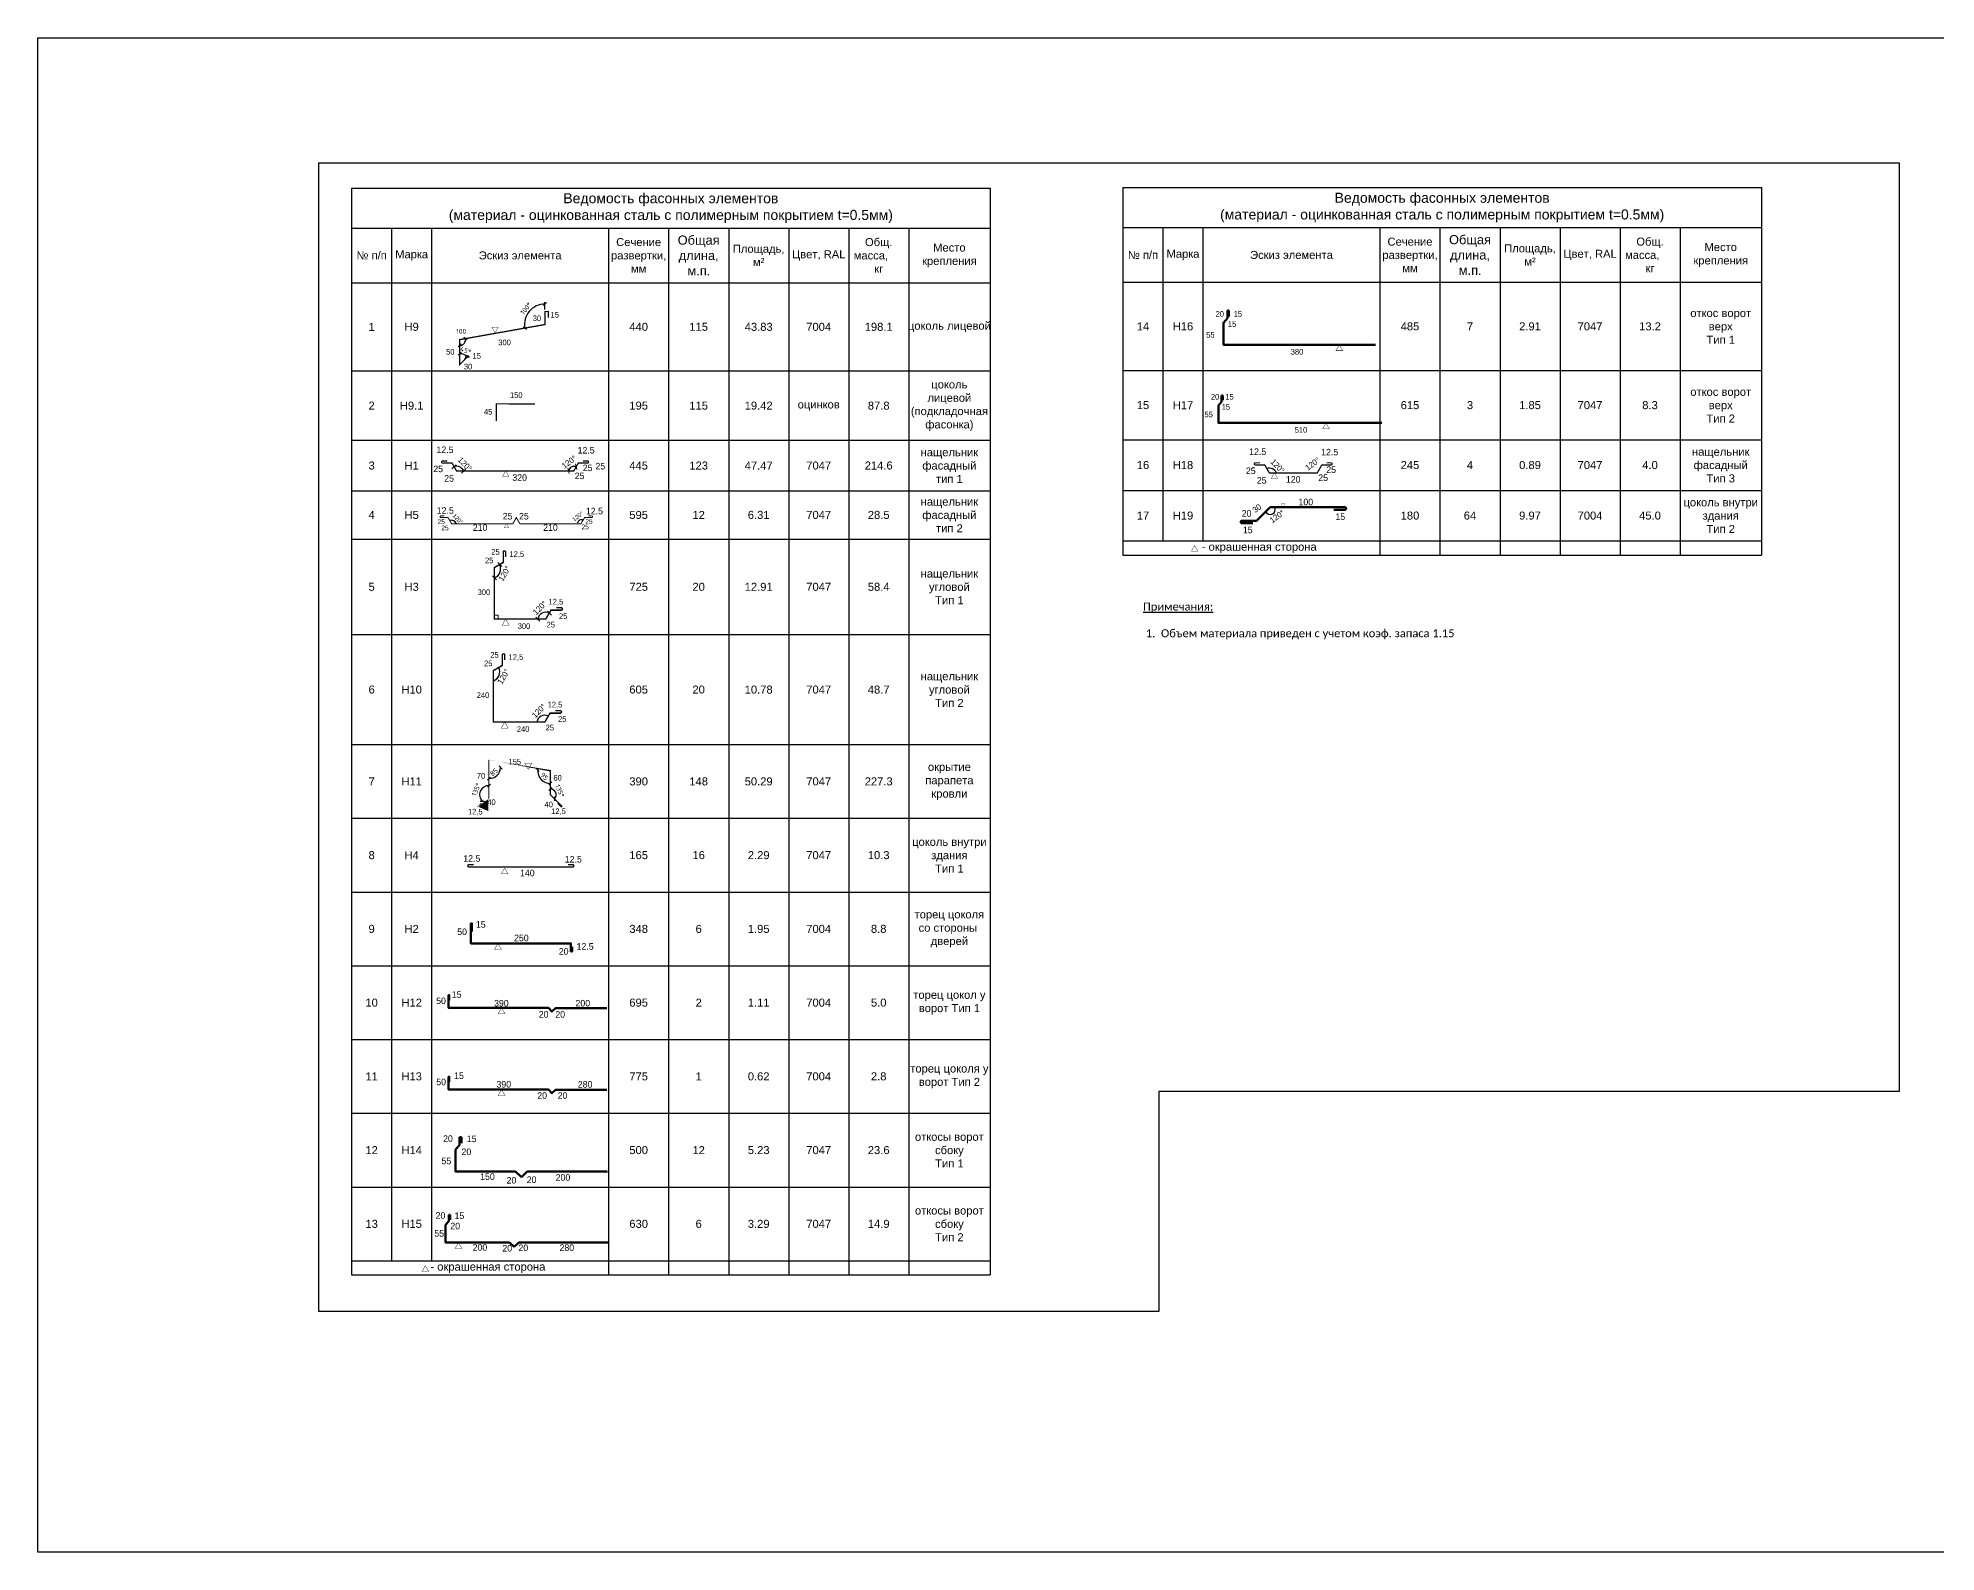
# Model space of a CAD drawing. Header units: millimetres. Extents: x -3689 to 2883575, y -702957 to -604547.
# Drawn here: x 2875032 to 2879776, y -669500 to -665716 of the extents above; entities that cross this region are included whole.
import ezdxf

# ---------------------------------------------------------------- set-up
doc = ezdxf.new("R2010")
doc.units = ezdxf.units.MM
doc.header["$PDMODE"] = 35
for name, color, linetype in [('A-DOOR-IDEN', 12, 'Continuous'), ('A-FLOR-IDEN', 14, 'Continuous'), ('Основная надпись', 7, 'Continuous')]:
    doc.layers.add(name, color=color, linetype=linetype)
doc.layers.add('ФЭ', color=7, linetype='Continuous', lineweight=25, true_color=0xb8002e)
doc.styles.add('Calibri', font='calibri.ttf')
doc.styles.add('DimNat10S', font='romans.shx', dxfattribs={"height": 12})
doc.styles.add('M_200', font='arial.ttf')
doc.dimstyles.new('DimSpecM10S', dxfattribs={"dimscale": 0.05, "dimtxt": 12, "dimasz": 150, "dimexe": 100, "dimexo": 100, "dimgap": 100, "dimtad": 1, "dimdec": 0, "dimzin": 0, "dimtxsty": 'DimNat10S', "dimblk": 'OBLIQUE', "dimcen": 100, "dimdle": 100, "dimclrt": 10, "dimadec": 0, "dimazin": 0, "dimtfac": 1, "dimtdec": 0, "dimtix": 1, "dimtmove": 1, "dimatfit": 3, "dimldrblk": 'OBLIQUE', "dimfxl": 1, "dimtolj": 1, "dimtzin": 0, "dimarcsym": 0})

# ---------------------------------------------------------------- blocks, each defined once
blk = doc.blocks.new('*T706')
at = {"layer": 'A-FLOR-IDEN', "color": 0, "linetype": 'ByBlock', "lineweight": -2, "transparency": 16777216}
for p, q in [((0, 0), (1595.853225398809, 0)), ((0, 0), (0, -100)), ((1595.853225398809, 0), (1595.853225398809, -100)), ((0, -100), (100, -100)), ((0, -100), (0, -2715.803900044179)), ((100, -100), (200, -100)), ((100, -100), (100, -2680.416038710857)), ((200, -100), (1595.853225398809, -100)), ((200, -100), (200, -2680.416038710857)), ((642.4565712977201, -100), (642.4565712977201, -2715.803900044179)), ((792.4565712977201, -100), (792.4565712977201, -2715.803900044179)), ((942.4565712977201, -100), (942.4565712977201, -2715.803900044179)), ((1092.45657129772, -100), (1092.45657129772, -2715.803900044179)), ((1242.45657129772, -100), (1242.45657129772, -2715.803900044179)), ((1392.45657129772, -100), (1392.45657129772, -2715.803900044179)), ((1595.853225398809, -100), (1595.853225398809, -2715.803900044179)), ((0, -236.5825907557737), (1595.853225398809, -236.5825907557737)), ((0, -457.0133319764864), (1595.853225398809, -457.0133319764864)), ((0, -630.3080870804843), (1595.853225398809, -630.3080870804843)), ((0, -756.5040385152679), (1595.853225398809, -756.5040385152679)), ((0, -877.0673617760185), (1595.853225398809, -877.0673617760185)), ((0, -1115.801254524849), (1595.853225398809, -1115.801254524849)), ((0, -1390.592954321066), (1595.853225398809, -1390.592954321066)), ((0, -1574.853394948179), (1595.853225398809, -1574.853394948179)), ((0, -1759.113835575292), (1595.853225398809, -1759.113835575292)), ((0, -1943.374276202405), (1595.853225398809, -1943.374276202405)), ((0, -2127.634716829518), (1595.853225398809, -2127.634716829518)), ((0, -2311.895157456631), (1595.853225398809, -2311.895157456631)), ((0, -2496.155598083744), (1595.853225398809, -2496.155598083744)), ((0, -2680.416038710857), (1595.853225398809, -2680.416038710857)), ((0, -2715.803900044179), (1595.853225398809, -2715.803900044179))]:
    blk.add_line(p, q, dxfattribs=at)
at = {"layer": 'A-FLOR-IDEN', "color": 0, "transparency": 16777216, "attachment_point": 5, "style": 'M_200'}
for s, insert, char_height, width in [('Ведомость фасонных элементов \\P(материал - оцинкованная сталь с полимерным покрытием t=0.5мм)', (797.9266126994044, -50), 25, 1594.598697398809), ('Сечение развертки, мм', (717.4565712977201, -168.2912953778869), 20, 148.745472), ('{\\H1.1478x;Общая длина, м.п}.', (867.4565712977201, -168.2912953778869), 20, 148.745472), ('Площадь, м²', (1017.45657129772, -168.2912953778869), 20, 148.745472), ('Общ. масса,      кг', (1317.45657129772, -168.2912953778869), 20, 148.745472), ('Место крепления', (1494.154898348264, -168.2912953778869), 20, 202.1421261010886), ('№ п/п', (50, -168.2912953778869), 20, 98.745472), ('Марка', (150, -168.2912953778869), 20, 98.745472), ('Эскиз элемента', (421.22828564886, -168.2912953778869), 20, 441.2020432977201), ('Цвет, RAL', (1167.45657129772, -168.2912953778869), 20, 148.745472), ('1', (50, -346.79796136613), 20, 98.745472), ('Н9', (150, -346.79796136613), 20, 98.745472), ('440', (717.4565712977201, -346.79796136613), 20, 148.745472), ('115', (867.4565712977201, -346.79796136613), 20, 148.745472), ('43.83', (1017.45657129772, -346.79796136613), 20, 148.745472), ('7004', (1167.45657129772, -346.79796136613), 20, 148.745472), ('198.1', (1317.45657129772, -346.79796136613), 20, 148.745472), ('цоколь лицевой', (1494.154898348264, -346.79796136613), 20, 202.1421261010886), ('цоколь лицевой (подкладочная фасонка)', (1494.154898348264, -543.6607095284853), 20, 202.1421261010886), ('2', (50, -543.6607095284853), 20, 98.745472), ('Н9.1', (150, -543.6607095284853), 20, 98.745472), ('195', (717.4565712977201, -543.6607095284853), 20, 148.745472), ('115', (867.4565712977201, -543.6607095284853), 20, 148.745472), ('19.42', (1017.45657129772, -543.6607095284853), 20, 148.745472), ('оцинков', (1167.45657129772, -543.6607095284853), 20, 148.745472), ('87.8', (1317.45657129772, -543.6607095284853), 20, 148.745472), ('нащельник фасадный\\Pтип 1', (1494.154898348264, -693.4060627978761), 20, 202.1421261010886), ('3', (50, -693.4060627978761), 20, 98.745472), ('Н1', (150, -693.4060627978761), 20, 98.745472), ('445', (717.4565712977201, -693.4060627978761), 20, 148.745472), ('123', (867.4565712977201, -693.4060627978761), 20, 148.745472), ('47.47', (1017.45657129772, -693.4060627978761), 20, 148.745472), ('7047', (1167.45657129772, -693.4060627978761), 20, 148.745472), ('214.6', (1317.45657129772, -693.4060627978761), 20, 148.745472), ('595', (717.4565712977201, -816.7857001456432), 20, 148.745472), ('12', (867.4565712977201, -816.7857001456432), 20, 148.745472), ('6.31', (1017.45657129772, -816.7857001456432), 20, 148.745472), ('7047', (1167.45657129772, -816.7857001456432), 20, 148.745472), ('28.5', (1317.45657129772, -816.7857001456432), 20, 148.745472), ('нащельник фасадный\\Pтип 2', (1494.154898348264, -816.7857001456432), 20, 202.1421261010886), ('4', (50, -816.7857001456432), 20, 98.745472), ('Н5', (150, -816.7857001456432), 20, 98.745472), ('5', (50, -996.4343081504339), 20, 98.745472), ('Н3', (150, -996.4343081504339), 20, 98.745472), ('725', (717.4565712977201, -996.4343081504339), 20, 148.745472), ('20', (867.4565712977201, -996.4343081504339), 20, 148.745472), ('12.91', (1017.45657129772, -996.4343081504339), 20, 148.745472), ('7047', (1167.45657129772, -996.4343081504339), 20, 148.745472), ('58.4', (1317.45657129772, -996.4343081504339), 20, 148.745472), ('нащельник угловой\\PТип 1', (1494.154898348264, -996.4343081504339), 20, 202.1421261010886), ('нащельник угловой \\PТип 2', (1494.154898348264, -1253.197104422958), 20, 202.1421261010886), ('6', (50, -1253.197104422958), 20, 98.745472), ('Н10', (150, -1253.197104422958), 20, 98.745472), ('605', (717.4565712977201, -1253.197104422958), 20, 148.745472), ('20', (867.4565712977201, -1253.197104422958), 20, 148.745472), ('10.78', (1017.45657129772, -1253.197104422958), 20, 148.745472), ('7047', (1167.45657129772, -1253.197104422958), 20, 148.745472), ('48.7', (1317.45657129772, -1253.197104422958), 20, 148.745472), ('окрытие парапета кровли', (1494.154898348264, -1482.723174634622), 20, 202.1421261010886), ('7', (50, -1482.723174634622), 20, 98.745472), ('Н11', (150, -1482.723174634622), 20, 98.745472), ('390', (717.4565712977201, -1482.723174634622), 20, 148.745472), ('148', (867.4565712977201, -1482.723174634622), 20, 148.745472), ('50.29', (1017.45657129772, -1482.723174634622), 20, 148.745472), ('7047', (1167.45657129772, -1482.723174634622), 20, 148.745472), ('227.3', (1317.45657129772, -1482.723174634622), 20, 148.745472), ('8', (50, -1666.983615261735), 20, 98.745472), ('Н4', (150, -1666.983615261735), 20, 98.745472), ('165', (717.4565712977201, -1666.983615261735), 20, 148.745472), ('16', (867.4565712977201, -1666.983615261735), 20, 148.745472), ('2.29', (1017.45657129772, -1666.983615261735), 20, 148.745472), ('7047', (1167.45657129772, -1666.983615261735), 20, 148.745472), ('10.3', (1317.45657129772, -1666.983615261735), 20, 148.745472), ('цоколь внутри здания\\PТип 1', (1494.154898348264, -1666.983615261735), 20, 202.1421261010886), ('9', (50, -1851.244055888848), 20, 98.745472), ('Н2', (150, -1851.244055888848), 20, 98.745472), ('348', (717.4565712977201, -1851.244055888848), 20, 148.745472), ('6', (867.4565712977201, -1851.244055888848), 20, 148.745472), ('1.95', (1017.45657129772, -1851.244055888848), 20, 148.745472), ('7004', (1167.45657129772, -1851.244055888848), 20, 148.745472), ('8.8', (1317.45657129772, -1851.244055888848), 20, 148.745472), ('торец цоколя со стороны  дверей', (1494.154898348264, -1851.244055888848), 20, 202.1421261010886), ('10', (50, -2035.504496515961), 20, 98.745472), ('Н12', (150, -2035.504496515961), 20, 98.745472), ('695', (717.4565712977201, -2035.504496515961), 20, 148.745472), ('2', (867.4565712977201, -2035.504496515961), 20, 148.745472), ('1.11', (1017.45657129772, -2035.504496515961), 20, 148.745472), ('7004', (1167.45657129772, -2035.504496515961), 20, 148.745472), ('5.0', (1317.45657129772, -2035.504496515961), 20, 148.745472), ('торец цокол у ворот Тип 1', (1494.154898348264, -2035.504496515961), 20, 202.1421261010886), ('11', (50, -2219.764937143074), 20, 98.745472), ('Н13', (150, -2219.764937143074), 20, 98.745472), ('775', (717.4565712977201, -2219.764937143074), 20, 148.745472), ('1', (867.4565712977201, -2219.764937143074), 20, 148.745472), ('0.62', (1017.45657129772, -2219.764937143074), 20, 148.745472), ('7004', (1167.45657129772, -2219.764937143074), 20, 148.745472), ('2.8', (1317.45657129772, -2219.764937143074), 20, 148.745472), ('торец цоколя у ворот Тип 2', (1494.154898348264, -2219.764937143074), 20, 202.1421261010886), ('откосы ворот сбоку \\PТип 1', (1494.154898348264, -2404.025377770187), 20, 202.1421261010886), ('12', (50, -2404.025377770187), 20, 98.745472), ('Н14', (150, -2404.025377770187), 20, 98.745472), ('500', (717.4565712977201, -2404.025377770187), 20, 148.745472), ('12', (867.4565712977201, -2404.025377770187), 20, 148.745472), ('5.23', (1017.45657129772, -2404.025377770187), 20, 148.745472), ('7047', (1167.45657129772, -2404.025377770187), 20, 148.745472), ('23.6', (1317.45657129772, -2404.025377770187), 20, 148.745472), ('откосы ворот сбоку\\PТип 2', (1494.154898348264, -2588.2858183973), 20, 202.1421261010886), ('13', (50, -2588.2858183973), 20, 98.745472), ('Н15', (150, -2588.2858183973), 20, 98.745472), ('630', (717.4565712977201, -2588.2858183973), 20, 148.745472), ('6', (867.4565712977201, -2588.2858183973), 20, 148.745472), ('3.29', (1017.45657129772, -2588.2858183973), 20, 148.745472), ('7047', (1167.45657129772, -2588.2858183973), 20, 148.745472), ('14.9', (1317.45657129772, -2588.2858183973), 20, 148.745472), ('     - окрашенная сторона', (321.22828564886, -2698.109969377518), 20, 641.20204329772)]:
    blk.add_mtext(s, dxfattribs=dict(at, insert=insert, char_height=char_height, width=width))
blk = doc.blocks.new('_Oblique')
at = {"color": 0, "linetype": 'ByBlock', "lineweight": -2}
blk.add_line((-0.5, -0.5), (0.5, 0.5), dxfattribs=at)
blk = doc.blocks.new('*D714')
at = {"color": 0, "lineweight": -2, "transparency": 16777216}
blk.add_arc((2876158.904484292, -667537.4017264592), 29.47213455499177, 270.0000000002767, 356.284232577031, dxfattribs=at)
at = {"layer": 'Defpoints', "color": 0, "lineweight": 50, "transparency": 16777216}
for p in [(2876158.904484292, -667537.4017264592), (2876158.904484292, -667537.4017264592), (2876173.08539575, -667563.2379116551), (2876312.884604739, -667547.4017264592), (2876158.904484293, -667607.4017264596)]:
    blk.add_point(p, dxfattribs=at)
at = {"color": 0, "lineweight": -2, "transparency": 16777216, "xscale": 7.5, "yscale": 7.5, "zscale": 7.5}
for p, rotation in [((2876188.314663163, -667539.3117248921), 86.28423257703103), ((2876158.904484292, -667566.8738610144), 180.0000000002767)]:
    blk.add_blockref('_Oblique', p, dxfattribs=dict(at, rotation=rotation))
at = {"color": 7, "lineweight": 18, "transparency": 16777216, "insert": (2876171.53592031, -667550.8801009587), "char_height": 12, "attachment_point": 5, "rotation": 43.142116288734144, "style": 'DimNat10S'}
blk.add_mtext('\\A1;85', dxfattribs=at)
blk = doc.blocks.new('*D715')
at = {"color": 0, "lineweight": -2, "transparency": 16777216}
blk.add_arc((2876312.884604739, -667547.4017264596), 31.76243217444476, 176.2842325770769, 270.0000000003815, dxfattribs=at)
at = {"layer": 'Defpoints', "color": 0, "lineweight": 50, "transparency": 16777216}
for p in [(2876158.904484293, -667537.4017264594), (2876284.716827326, -667562.0792062564), (2876312.884604739, -667547.4017264596), (2876312.884604739, -667547.4017264596), (2876312.88460474, -667607.4017264599)]:
    blk.add_point(p, dxfattribs=at)
at = {"color": 0, "lineweight": -2, "transparency": 16777216, "xscale": 7.5, "yscale": 7.5, "zscale": 7.5}
for p, rotation in [((2876281.188942864, -667545.3433008792), 86.28423257707696), ((2876312.88460474, -667579.1641586339), 3.815348037505827e-10)]:
    blk.add_blockref('_Oblique', p, dxfattribs=dict(at, rotation=rotation))
at = {"color": 7, "lineweight": 18, "transparency": 16777216, "insert": (2876297.735092075, -667561.5992915975), "char_height": 12, "attachment_point": 5, "rotation": 313.14211628854355, "style": 'DimNat10S'}
blk.add_mtext('\\A1;95', dxfattribs=at)
blk = doc.blocks.new('*D716')
at = {"color": 0, "lineweight": -2, "transparency": 16777216}
blk.add_arc((2876312.884604739, -667607.401726459), 14.24356503720512, 314.9999999996559, 89.99999999999878, dxfattribs=at)
at = {"layer": 'Defpoints', "color": 0, "lineweight": 50, "transparency": 16777216}
for p in [(2876312.884604739, -667547.4017264593), (2876312.884604739, -667607.401726459), (2876312.884604739, -667607.401726459), (2876327.128169777, -667607.4017264593), (2876341.168875987, -667635.685997707)]:
    blk.add_point(p, dxfattribs=at)
at = {"color": 0, "lineweight": -2, "transparency": 16777216, "xscale": 7.5, "yscale": 7.5, "zscale": 7.5}
for p, rotation in [((2876312.884604739, -667593.1581614219), 179.9999999999988), ((2876322.956326166, -667617.4734478852), 224.999999999656)]:
    blk.add_blockref('_Oblique', p, dxfattribs=dict(at, rotation=rotation))
at = {"color": 7, "lineweight": 18, "transparency": 16777216, "insert": (2876336.206617805, -667597.7414323454), "char_height": 12, "attachment_point": 5, "rotation": 292.5000000001179, "style": 'DimNat10S'}
blk.add_mtext('\\A1;135°', dxfattribs=at)
blk = doc.blocks.new('*D717')
at = {"color": 0, "lineweight": -2, "transparency": 16777216}
blk.add_arc((2876158.904484293, -667607.4017264593), 23.11230487651194, 90.00000000052061, 224.9999999999626, dxfattribs=at)
at = {"layer": 'Defpoints', "color": 0, "lineweight": 50, "transparency": 16777216}
for p in [(2876158.904484292, -667537.4017264594), (2876142.561616786, -667591.0588589525), (2876130.620213046, -667635.6859977068), (2876158.904484293, -667607.4017264593), (2876158.904484293, -667607.4017264593)]:
    blk.add_point(p, dxfattribs=at)
at = {"color": 0, "lineweight": -2, "transparency": 16777216, "xscale": 7.5, "yscale": 7.5, "zscale": 7.5}
for p, rotation in [((2876158.904484293, -667584.2894215828), 5.206186346994001e-10), ((2876142.561616786, -667623.7445939663), 314.9999999999627)]:
    blk.add_blockref('_Oblique', p, dxfattribs=dict(at, rotation=rotation))
at = {"color": 7, "lineweight": 18, "transparency": 16777216, "insert": (2876127.388824011, -667594.3475125433), "char_height": 12, "attachment_point": 5, "rotation": 67.50000000030848, "style": 'DimNat10S'}
blk.add_mtext('\\A1;135°', dxfattribs=at)
blk = doc.blocks.new('*D718')
at = {"color": 0, "lineweight": -2, "transparency": 16777216}
blk.add_arc((2876086.275952214, -666532.3711043997), 27.0234227990165, 44.99999999898714, 89.99999999987291, dxfattribs=at)
at = {"layer": 'Defpoints', "color": 0, "lineweight": 50, "transparency": 16777216}
for p in [(2876086.275952214, -666470.1056361545), (2876086.275952214, -666532.3711043997), (2876086.275952214, -666532.3711043997), (2876099.787663614, -666508.9681337586), (2876107.48915565, -666511.1579009644)]:
    blk.add_point(p, dxfattribs=at)
at = {"color": 0, "lineweight": -2, "transparency": 16777216, "xscale": 7.5, "yscale": 7.5, "zscale": 7.5}
for p, rotation in [((2876086.275952214, -666505.3476816006), 179.9999999998729), ((2876105.384397727, -666513.262658888), 314.9999999989872)]:
    blk.add_blockref('_Oblique', p, dxfattribs=dict(at, rotation=rotation))
at = {"color": 7, "lineweight": 18, "transparency": 16777216, "insert": (2876100.826886162, -666497.2420423196), "char_height": 12, "attachment_point": 5, "rotation": 337.49999999984277, "style": 'DimNat10S'}
blk.add_mtext('\\A1;45°', dxfattribs=at)
blk = doc.blocks.new('*D719')
at = {"color": 0, "lineweight": -2, "transparency": 16777216}
blk.add_line((2876299.196882091, -666394.8100758436), (2876299.196882091, -666376.1787423519), dxfattribs=at)
blk.add_arc((2876299.196882091, -666432.4015066845), 51.22276433306772, 90.00000000014428, 190.0418622535492, dxfattribs=at)
at = {"layer": 'Defpoints', "color": 0, "lineweight": 50, "transparency": 16777216}
for p in [(2876271.039091305, -666389.6123678298), (2876299.196882091, -666399.8100758434), (2876299.196882091, -666432.4015066845), (2876299.196882091, -666432.4015066845), (2876086.275952214, -666470.1056361545)]:
    blk.add_point(p, dxfattribs=at)
at = {"color": 0, "lineweight": -2, "transparency": 16777216, "xscale": 7.5, "yscale": 7.5, "zscale": 7.5}
for p, rotation in [((2876299.196882091, -666381.1787423517), 1.44282682569911e-10), ((2876248.75881891, -666441.3331005186), 280.0418622535492)]:
    blk.add_blockref('_Oblique', p, dxfattribs=dict(at, rotation=rotation))
at = {"color": 7, "lineweight": 18, "transparency": 16777216, "insert": (2876251.516871189, -666392.4229003844), "char_height": 12, "attachment_point": 5, "rotation": 50.0209311268379, "style": 'DimNat10S'}
blk.add_mtext('\\A1;100°', dxfattribs=at)
blk = doc.blocks.new('*D720')
at = {"color": 0, "lineweight": -2, "transparency": 16777216}
blk.add_arc((2876086.275952214, -666470.1056361547), 14.65768219516837, 269.9999999999604, 10.041862253687, dxfattribs=at)
at = {"layer": 'Defpoints', "color": 0, "lineweight": 50, "transparency": 16777216}
for p in [(2876299.196882091, -666432.4015066845), (2876086.275952214, -666470.1056361547), (2876086.275952214, -666470.1056361547), (2876094.333462465, -666482.3499889714), (2876086.275952214, -666532.3711043997)]:
    blk.add_point(p, dxfattribs=at)
at = {"color": 0, "lineweight": -2, "transparency": 16777216, "xscale": 7.5, "yscale": 7.5, "zscale": 7.5}
for p, rotation in [((2876086.275952214, -666484.7633183498), 179.9999999999604), ((2876100.70908776, -666467.5498103297), 100.041862253687)]:
    blk.add_blockref('_Oblique', p, dxfattribs=dict(at, rotation=rotation))
at = {"color": 7, "lineweight": 18, "transparency": 16777216, "insert": (2876089.832299986, -666449.2185132056), "char_height": 12, "attachment_point": 5, "style": 'DimNat10S'}
blk.add_mtext('\\A1;100', dxfattribs=at)
blk = doc.blocks.new('*T867')
at = {"layer": 'A-FLOR-IDEN', "color": 0, "linetype": 'ByBlock', "lineweight": -2, "transparency": 16777216}
for p, q in [((0, 0), (1595.853225398809, 0)), ((0, 0), (0, -100)), ((1595.853225398809, 0), (1595.853225398809, -100)), ((0, -100), (100, -100)), ((0, -100), (0, -918.0878512833733)), ((100, -100), (200, -100)), ((100, -100), (100, -882.6999899500515)), ((200, -100), (1595.853225398809, -100)), ((200, -100), (200, -882.6999899500515)), ((642.4565712977201, -100), (642.4565712977201, -918.0878512833733)), ((792.4565712977201, -100), (792.4565712977201, -918.0878512833733)), ((942.4565712977201, -100), (942.4565712977201, -918.0878512833733)), ((1092.45657129772, -100), (1092.45657129772, -918.0878512833733)), ((1242.45657129772, -100), (1242.45657129772, -918.0878512833733)), ((1392.45657129772, -100), (1392.45657129772, -918.0878512833733)), ((1595.853225398809, -100), (1595.853225398809, -918.0878512833733)), ((0, -236.5825907557737), (1595.853225398809, -236.5825907557737)), ((0, -457.0133319764864), (1595.853225398809, -457.0133319764864)), ((0, -630.3080870804843), (1595.853225398809, -630.3080870804843)), ((0, -756.5040385152679), (1595.853225398809, -756.5040385152679)), ((0, -882.6999899500515), (1595.853225398809, -882.6999899500515)), ((0, -918.0878512833733), (1595.853225398809, -918.0878512833733))]:
    blk.add_line(p, q, dxfattribs=at)
at = {"layer": 'A-FLOR-IDEN', "color": 0, "transparency": 16777216, "attachment_point": 5, "style": 'M_200'}
for s, insert, char_height, width in [('Ведомость фасонных элементов \\P(материал - оцинкованная сталь с полимерным покрытием t=0.5мм)', (797.9266126994044, -50), 25, 1594.598697398809), ('Сечение развертки, мм', (717.4565712977201, -168.2912953778869), 20, 148.745472), ('{\\H1.1478x;Общая длина, м.п}.', (867.4565712977201, -168.2912953778869), 20, 148.745472), ('Площадь, м²', (1017.45657129772, -168.2912953778869), 20, 148.745472), ('Общ. масса,      кг', (1317.45657129772, -168.2912953778869), 20, 148.745472), ('Место крепления', (1494.154898348264, -168.2912953778869), 20, 202.1421261010886), ('№{\\fArial|b0|i0|c204|p34; }п/п', (50, -168.2912953778869), 20, 98.745472), ('Марка', (150, -168.2912953778869), 20, 98.745472), ('Эскиз элемента', (421.22828564886, -168.2912953778869), 20, 441.2020432977201), ('Цвет, RAL', (1167.45657129772, -168.2912953778869), 20, 148.745472), ('откос ворот верх \\PТип 1', (1494.154898348264, -346.79796136613), 20, 202.1421261010886), ('14', (50, -346.79796136613), 20, 98.745472), ('Н16', (150, -346.79796136613), 20, 98.745472), ('485', (717.4565712977201, -346.79796136613), 20, 148.745472), ('7', (867.4565712977201, -346.79796136613), 20, 148.745472), ('2.91', (1017.45657129772, -346.79796136613), 20, 148.745472), ('7047', (1167.45657129772, -346.79796136613), 20, 148.745472), ('13.2', (1317.45657129772, -346.79796136613), 20, 148.745472), ('откос ворот верх\\PТип 2', (1494.154898348264, -543.6607095284853), 20, 202.1421261010886), ('15', (50, -543.6607095284853), 20, 98.745472), ('Н17', (150, -543.6607095284853), 20, 98.745472), ('615', (717.4565712977201, -543.6607095284853), 20, 148.745472), ('3', (867.4565712977201, -543.6607095284853), 20, 148.745472), ('1.85', (1017.45657129772, -543.6607095284853), 20, 148.745472), ('7047', (1167.45657129772, -543.6607095284853), 20, 148.745472), ('8.3', (1317.45657129772, -543.6607095284853), 20, 148.745472), ('нащельник фасадный\\PТип 3', (1494.154898348264, -693.4060627978761), 20, 202.1421261010886), ('16', (50, -693.4060627978761), 20, 98.745472), ('Н18', (150, -693.4060627978761), 20, 98.745472), ('245', (717.4565712977201, -693.4060627978761), 20, 148.745472), ('4', (867.4565712977201, -693.4060627978761), 20, 148.745472), ('0.89', (1017.45657129772, -693.4060627978761), 20, 148.745472), ('7047', (1167.45657129772, -693.4060627978761), 20, 148.745472), ('4.0', (1317.45657129772, -693.4060627978761), 20, 148.745472), ('цоколь внутри здания\\PТип 2', (1494.154898348264, -819.6020142326597), 20, 202.1421261010886), ('17', (50, -819.6020142326597), 20, 98.745472), ('Н19', (150, -819.6020142326597), 20, 98.745472), ('180', (717.4565712977201, -819.6020142326597), 20, 148.745472), ('64', (867.4565712977201, -819.6020142326597), 20, 148.745472), ('9.97', (1017.45657129772, -819.6020142326597), 20, 148.745472), ('7004', (1167.45657129772, -819.6020142326597), 20, 148.745472), ('45.0', (1317.45657129772, -819.6020142326597), 20, 148.745472), ('     - окрашенная сторона', (321.22828564886, -900.3939206167124), 20, 641.20204329772)]:
    blk.add_mtext(s, dxfattribs=dict(at, insert=insert, char_height=char_height, width=width))

msp = doc.modelspace()

# ---------------------------------------------------------------- linework, layer by layer
at = {"color": 14, "lineweight": 50}
for p, q in [((2878004.915234377, -666396.9168733864), (2878008.211477209, -666396.9168733864)), ((2878008.211477209, -666396.9168733864), (2878008.211477209, -666411.9168733864)), ((2877990.640263797, -666609.3886756595), (2877993.277258063, -666609.3886756595)), ((2877993.277258063, -666609.3886756595), (2877993.277258063, -666621.3886756595)), ((2876085.803208655, -668463.0278534672), (2876090.412175256, -668463.0278534672)), ((2876090.412175256, -668463.0278534672), (2876090.412175256, -668478.0278534672)), ((2876225.866674132, -668549.1742874711), (2876240.391982524, -668562.9225752238)), ((2876058.754854746, -668657.4240813316), (2876062.442028027, -668657.4240813316)), ((2876062.442028027, -668657.4240813316), (2876062.442028027, -668669.4240813316)), ((2876210.805627128, -668726.3412285347), (2876222.425873841, -668737.339858737))]:
    msp.add_line(p, q, dxfattribs=at)
at = {"lineweight": 15}
for p, q in [((2876066.788283435, -666792.7179038698), (2876076.951676269, -666782.8796187319)), ((2876378.608179132, -666794.5334117865), (2876375.16967069, -666780.8125128343)), ((2876090.564059307, -666803.8469224253), (2876100.727452142, -666794.0086372874)), ((2876359.486015545, -666804.7759217282), (2876356.047507103, -666791.055022776)), ((2876167.811698583, -667060.7148104358), (2876177.883966696, -667070.6463673847)), ((2876181.097520926, -667027.3665111515), (2876191.169789039, -667037.2980681005)), ((2876276.613913907, -667163.6936803199), (2876286.686182019, -667173.6252372687)), ((2876305.24111049, -667148.4987175453), (2876315.313378603, -667158.4302744942))]:
    msp.add_line(p, q, dxfattribs=at)
at = {"color": 140, "true_color": 0x24a7ff}
msp.add_lwpolyline([(2875031.877565408, -665716.3400572129), (2881774.335057979, -665716.3400572129), (2881774.335057979, -669499.6583147142), (2875031.877565408, -669499.6583147142)], close=True, dxfattribs=at)
at = {"color": 14, "lineweight": 50}
for points in [[(2878004.915234377, -666396.9168733864), (2878004.915234377, -666416.7681499167), (2877995.045106838, -666428.0633073903), (2877994.978699854, -666483.0633073903), (2878374.978699854, -666483.0633073903)], [(2877990.640263797, -666609.3886756595), (2877990.640263797, -666625.2696968837), (2877982.744161766, -666634.3058228627), (2877982.691036179, -666678.3058228627), (2878390.691036179, -666678.3058228627)], [(2876116.7662611, -667949.0212491063), (2876116.7662611, -667929.0212491063), (2876113.970052748, -667929.0212491063), (2876113.970052748, -667979.0212491063), (2876363.970052748, -667979.0212491063), (2876363.970052748, -667999.0212491063), (2876367.058926287, -667999.0212491063), (2876367.058926287, -667987.6945131962)], [(2876059.971451063, -668120.8176048677), (2876059.971451063, -668108.0176048677), (2876058.181877717, -668108.0176048677), (2876058.181877717, -668140.0176048677), (2876307.781877717, -668140.0176048677), (2876307.781877717, -668140.0176048677), (2876307.781877717, -668140.0176048677), (2876307.781877717, -668140.0176048677)], [(2876307.781877717, -668140.0176048677), (2876316.603291271, -668149.292445185), (2876325.878131588, -668140.4710316311), (2876453.87687038, -668140.4710316311)], [(2876059.971451063, -668324.8731660339), (2876059.971451063, -668312.0731660338), (2876058.181877717, -668312.0731660338), (2876058.181877717, -668344.0731660338), (2876307.781877717, -668344.0731660338), (2876307.781877717, -668344.0731660338), (2876307.781877717, -668344.0731660338), (2876307.781877717, -668344.0731660338)], [(2876307.781877717, -668344.0731660338), (2876316.603291271, -668353.3480063512), (2876325.878131588, -668344.5265927973), (2876453.87687038, -668344.5265927973)], [(2876085.803208655, -668463.0278534672), (2876085.803208655, -668482.8791299975), (2876075.933081116, -668494.1742874711), (2876075.866674132, -668549.1742874711), (2876225.866674132, -668549.1742874711)], [(2876240.391982524, -668562.9225752238), (2876254.917290915, -668549.1742874711)], [(2876254.917290915, -668549.1742874711), (2876454.917290915, -668549.1742874711), (2876454.917290915, -668549.1742874711), (2876454.917290915, -668549.1742874711), (2876454.917290915, -668549.1742874711)], [(2876058.754854746, -668657.4240813316), (2876058.754854746, -668673.3051025558), (2876050.858752714, -668682.3412285347), (2876050.805627128, -668726.3412285347), (2876210.805627128, -668726.3412285347)], [(2876222.425873841, -668737.339858737), (2876234.046120554, -668726.3412285347)], [(2876234.046120554, -668726.3412285347), (2876458.046120554, -668726.3412285347), (2876458.046120554, -668726.3412285347), (2876458.046120554, -668726.3412285347), (2876458.046120554, -668726.3412285347)]]:
    msp.add_lwpolyline(points, dxfattribs=at)
msp.add_lwpolyline([(2878068.527964228, -666928.4070774534), (2878039.727964227, -666928.4070774534, -0.5162160072745638), (2878039.727964227, -666922.6470774534), (2878078.127964227, -666922.6470774534), (2878112.285764142, -666888.9240185019), (2878227.485764142, -666888.9240185019), (2878261.444730246, -666888.9760286986), (2878299.844730245, -666888.9760286986, -0.5158453464191165), (2878299.844730245, -666895.5731380306), (2878271.044730245, -666895.7791816816)], format="xyb", dxfattribs=at)
at = {"lineweight": 15, "transparency": 33554687}
msp.add_lwpolyline([(2876182.162621156, -667168.4034317344), (2876172.588178151, -667168.4034317344), (2876172.588178151, -667158.8289887299), (2876182.162621156, -667158.8289887299)], close=True, dxfattribs=at)
for centre, radius, start, end in [((2876077.726771651, -666806.9332138242), 20.39491165566053, 24.85722883737229, 106.3826267183748), ((2876371.298666785, -666800.4440813835), 13.58134547652313, 65.17702071971651, 171.1731456505359), ((2878109.076086656, -666811.6257673871), 20.39491165566053, 24.85722883737171, 106.3826267183757), ((2876064.650186853, -666936.3323535598), 14.86789059697652, 24.85722883590562, 106.3826267186877), ((2876390.143708122, -666930.0825080314), 9.90080085243338, 65.17702072033839, 171.1731456504541), ((2878111.923172828, -666894.1520640311), 12.80988404374552, 208.9363905357922, 24.08716138869965), ((2876164.307954663, -667042.8050980355), 24.08738764603714, 290.1059758264686, 26.44976512850793), ((2876301.436784815, -667171.6064896965), 20.30067452544165, 64.99573525790785, 170.9218869379893), ((2876161.994382783, -667300.105671274), 24.08738764603714, 290.105975826469, 26.44976512850796), ((2876299.123212934, -667428.9070629351), 20.30067452544165, 64.99573525790804, 170.9218869379895)]:
    msp.add_arc(centre, radius, start, end)
at = {"layer": 'Defpoints'}
msp.add_lwpolyline([(2875733.782861785, -668898.7509998282), (2875733.782861785, -666028.7509998282), (2879683.782861785, -666028.7509998282), (2879683.782861785, -668348.7509998282), (2877833.782861785, -668348.7509998282), (2877833.782861785, -668898.7509998282)], close=True, dxfattribs=at)
at = {"layer": 'ФЭ', "color": 244, "lineweight": 30, "ltscale": 20, "true_color": 0x991b1e}
for points, const_width in [([(2876307.790810443, -666415.0040612374), (2876307.790810443, -666415.0040612374), (2876307.790810443, -666415.0040612374), (2876307.742073873, -666399.8555137542), (2876299.196882091, -666399.8100758434), (2876299.196882091, -666432.4015066844), (2876086.275952214, -666470.1056361547), (2876086.275952214, -666532.3711043997), (2876107.48915565, -666511.1579009641), (2876106.782048869, -666510.450794183), (2876097.943214104, -666519.2896289479)], 3.202119724591113), ([(2876274.175715255, -666630.7927621275), (2876274.175715255, -666630.7927621275), (2876274.175715255, -666630.7927621275), (2876274.175715255, -666630.7927621275), (2876274.175715255, -666630.7927621275), (2876274.175715255, -666630.7927621275), (2876177.682793696, -666630.5307160935), (2876177.682793696, -666673.7950764934), (2876177.682793696, -666673.7950764934), (2876177.682793696, -666673.7950764934), (2876177.682793696, -666673.7950764934)], 3.202119724591113), ([(2876236.380155044, -666930.0825080314), (2876227.632155044, -666914.7399904773), (2876218.884155044, -666930.0825080314)], 2.480241859178604), ([(2876065.083807088, -666930.0825080314), (2876218.884155044, -666930.0825080314)], 2.480241859178604), ([(2876140.519707982, -667628.6149298949), (2876132.034426608, -667637.1002112692), (2876130.620213046, -667635.6859977068), (2876158.904484293, -667607.4017264594), (2876158.904484292, -667537.4017264594), (2876312.884604739, -667547.4017264594), (2876312.884604739, -667607.4017264594), (2876341.168875987, -667635.6859977068), (2876339.754662425, -667637.1002112692), (2876331.26938105, -667628.6149298949)], 3.202119724591113), ([(2876344.25545578, -667787.8312258606), (2876344.25545578, -667787.8312258606)], 3.402252207378058)]:
    msp.add_lwpolyline(points, dxfattribs=dict(at, const_width=const_width))
at = {"layer": 'ФЭ', "color": 2, "ltscale": 20, "transparency": 33554687}
for points, const_width in [([(2876174.542352418, -666452.8042917273), (2876166.619160912, -666439.080921479), (2876182.465543925, -666439.0809214792), (2876174.542352418, -666452.8042917273)], 0.9148913498831752), ([(2878284.625803797, -666483.0633073903), (2878276.207412839, -666497.6443882899), (2878293.044194791, -666497.6443882682), (2878284.625803797, -666483.0633073903)], 0.9720720592508737), ([(2878251.403338488, -666678.3058228627), (2878242.984947531, -666692.8869037622), (2878259.821729483, -666692.8869037406), (2878251.403338488, -666678.3058228627)], 0.9720720592508737), ([(2876201.064668131, -666798.360037535), (2876193.141476641, -666812.0834077933), (2876208.987859655, -666812.0834077729), (2876201.064668131, -666798.360037535)], 0.9148913498831752), ([(2878122.549557684, -666803.0525910979), (2878114.626366194, -666816.7759613562), (2878130.472749208, -666816.7759613359), (2878122.549557684, -666803.0525910979)], 0.9148913498831752), ([(2878144.002204715, -666888.9240185019), (2878149.073047268, -666880.1410615366), (2878138.931362139, -666880.1410615497), (2878144.002204715, -666888.9240185019)], 0.5855304639252322), ([(2876203.174581321, -666930.0825080314), (2876197.037574313, -666940.7121160072), (2876209.311588356, -666940.7121159914), (2876203.174581321, -666930.0825080314)], 0.7086405311938869), ([(2877923.169021701, -666984.6549951049), (2877915.245830211, -666998.3783653632), (2877931.092213225, -666998.3783653429), (2877923.169021701, -666984.6549951049)], 0.9148913498831752), ([(2876200.921614651, -667168.4034317344), (2876209.835205096, -667183.8422232637), (2876192.008024205, -667183.8422232637), (2876200.921614651, -667168.4034317344)], 1.029252768618572), ([(2876198.60804277, -667425.7040049729), (2876207.521633215, -667441.1427965022), (2876189.694452324, -667441.1427965022), (2876198.60804277, -667425.7040049729)], 1.029252768618572), ([(2876257.466701393, -667543.8026967155), (2876248.553110947, -667528.3639051862), (2876266.380291838, -667528.3639051864), (2876257.466701393, -667543.8026967155)], 1.029252768618572), ([(2876198.485983824, -667790.5524890836), (2876190.067592867, -667805.1335699832), (2876206.904374819, -667805.1335699615), (2876198.485983824, -667790.5524890836)], 0.9720720592508737), ([(2876181.419388996, -667979.0212491063), (2876190.079643034, -667994.0212491063), (2876172.759134958, -667994.0212491062), (2876181.419388996, -667979.0212491063)], 1), ([(2876190.67249068, -668140.0176048677), (2876199.332744718, -668155.0176048677), (2876182.012236642, -668155.0176048676), (2876190.67249068, -668140.0176048677)], 1), ([(2876190.67249068, -668344.0731660338), (2876199.332744718, -668359.0731660338), (2876182.012236642, -668359.0731660337), (2876190.67249068, -668344.0731660338)], 1), ([(2876082.973407234, -668726.3412285347), (2876091.633661272, -668741.3412285347), (2876074.313153196, -668741.3412285346), (2876082.973407234, -668726.3412285347)], 1), ([(2876000.281319029, -668783.9360896662), (2876008.941573067, -668798.9360896662), (2875991.621064991, -668798.9360896661), (2876000.281319029, -668783.9360896662)], 1)]:
    msp.add_lwpolyline(points, dxfattribs=dict(at, const_width=const_width))
at = {"layer": 'ФЭ', "color": 244, "lineweight": 30, "ltscale": 20, "true_color": 0x991b1e}
for points, const_width in [([(2876055.097611004, -666773.2598279879), (2876043.661469131, -666773.2598279879, 1.068660064661612), (2876044.013161168, -666778.5520587488), (2876066.885444915, -666778.5520587488), (2876078.321586789, -666798.3600375162), (2876371.086818751, -666798.3600375162), (2876382.522960625, -666778.5520587488), (2876405.395244372, -666778.5520587488, 0.9357512581090411), (2876405.746936409, -666773.2598279879), (2876394.310794536, -666773.2598279879)], 3.202119724591113), ([(2878086.44692601, -666777.9523815508), (2878075.010784137, -666777.9523815508, 1.068660064661612), (2878075.362476174, -666783.2446123117), (2878098.234759921, -666783.2446123117), (2878109.670901794, -666803.0525910791), (2878148.134383072, -666803.0525910791)], 3.202119724591113), ([(2878109.670901794, -666803.0525910791), (2878229.670901794, -666803.0525910791), (2878241.107043668, -666783.2446123117), (2878263.979327415, -666783.2446123117, 0.9357512581090411), (2878264.331019452, -666777.9523815508), (2878252.894877579, -666777.9523815508)], 3.202119724591113), ([(2876047.805734301, -666910.6408269885), (2876038.947727661, -666910.6408269885, 1.068660064661612), (2876039.220135124, -666914.7399904773), (2876056.936148404, -666914.7399904773), (2876065.794155044, -666930.0825080314), (2876104.550790417, -666930.0825080314)], 2.480241859178604), ([(2876236.380155044, -666930.0825080314), (2876389.470155044, -666930.0825080314), (2876398.328161684, -666914.7399904773), (2876416.044174964, -666914.7399904773, 0.9357512581090411), (2876416.316582427, -666910.6408269885), (2876407.458575787, -666910.6408269885)], 2.480241859178604), ([(2876172.588178151, -667168.4034317344), (2876172.588178151, -667039.7468356572), (2876194.872154265, -667026.8811760495), (2876194.872154265, -667001.149856834, -0.9357512581109204), (2876200.825913871, -667000.7542032921), (2876200.825913871, -667013.6198628999)], 3.602384690165002), ([(2876172.588178151, -667039.7468356572), (2876172.588178151, -667168.4034317344), (2876301.244774211, -667168.4034317168), (2876314.110433819, -667146.1194556034), (2876339.841753034, -667146.1194556034, 0.9357512581109204), (2876340.237406576, -667140.1656959974), (2876327.371746968, -667140.1656959974)], 3.602384690165002), ([(2876170.274606271, -667425.7040049729), (2876170.274606271, -667297.0474088957), (2876192.558582384, -667284.181749288), (2876192.558582384, -667258.4504300725, -0.9357512581109204), (2876198.51234199, -667258.0547765306), (2876198.51234199, -667270.9204361384)], 3.602384690165002), ([(2876170.274606271, -667297.0474088957), (2876170.274606271, -667425.7040049729), (2876298.93120233, -667425.7040049554), (2876311.796861938, -667403.4200288419), (2876337.528181153, -667403.4200288419, 0.9357512581109204), (2876337.923834695, -667397.4662692359), (2876325.058175088, -667397.4662692359)], 3.602384690165002), ([(2876121.334221863, -667782.2082306771), (2876109.183321123, -667782.2082306771, 1.068660064661612), (2876109.556993912, -667787.8312258606), (2876133.858795393, -667787.8312258606), (2876133.858795393, -667787.8312258606), (2876344.25545578, -667787.8312258606)], 3.402252207378058), ([(2876344.25545578, -667787.8312258606), (2876344.25545578, -667787.8312258606), (2876344.25545578, -667787.8312258606), (2876368.557257261, -667787.8312258606, 0.9357512581090411), (2876368.930930051, -667782.2082306771), (2876356.78002931, -667782.2082306771)], 3.402252207378058)]:
    msp.add_lwpolyline(points, format="xyb", dxfattribs=dict(at, const_width=const_width))

# ---------------------------------------------------------------- block references
for name, p in [('*T706', (2875815.92690772, -666091.4261609181)), ('*T867', (2877743.95301375, -666090.2731142709))]:
    msp.add_blockref(name, p)

# ---------------------------------------------------------------- texts
at = {"transparency": 33554687}
for s, height, p in [('12.5', 16.37639146271792, (2876028.052239216, -666753.5758042837)), ('12.5', 16.37639146271792, (2876380.743862056, -666754.7599019172)), ('25', 16.37639146271792, (2876019.974087597, -666801.2921536462)), ('25', 16.37639146271792, (2876393.609437327, -666798.6868548965)), ('25', 16.37639146271792, (2876425.3611673, -666794.4951020201)), ('12.5', 16.37639146271792, (2878059.401554222, -666758.2683578467)), ('12.5', 16.37639146271792, (2878239.327945099, -666759.4524554801)), ('25', 16.37639146271792, (2876047.298409598, -666825.1899130768)), ('320', 16.37639146271792, (2876217.629930592, -666822.9044296792)), ('25', 16.37639146271792, (2876373.60204355, -666818.6844749998)), ('25', 16.37639146271792, (2878051.323402603, -666805.9847072092)), ('25', 16.37639146271792, (2878078.647724604, -666829.8824666397)), ('120', 16.37639146271792, (2878151.183103606, -666827.5969832421)), ('25', 16.37639146271792, (2878232.186126594, -666823.3770285627)), ('25', 16.37639146271792, (2878252.19352037, -666803.3794084594)), ('100', 16.37639146271792, (2878182.753845872, -666884.1263001527)), ('12.5', 16.37639146271792, (2876028.593989641, -666905.1992555736)), ('25', 11.93838937632137, (2876030.615971019, -666931.0887431819)), ('25', 16.37639146271792, (2876193.641563233, -666919.5101755515)), ('25', 16.37639146271792, (2876234.393408892, -666919.5101755515)), ('25', 11.93838937632137, (2876400.161175298, -666930.1872005027)), ('12.5', 16.37639146271792, (2876401.611194733, -666906.6720990145)), ('20', 16.37639146271792, (2878040.846722576, -666912.4545177994)), ('15', 16.37639146271792, (2878275.126698954, -666920.6336541061)), ('25', 11.93838937632137, (2876040.159857624, -666946.6244022859)), ('210', 16.37639146271792, (2876118.811330511, -666947.9753699182)), ('210', 16.37639146271792, (2876294.66575961, -666947.9753699182)), ('25', 11.93838937632137, (2876390.479850939, -666944.0725590133)), ('15', 16.37639146271792, (2878043.657574263, -666953.9824068417)), ('12.5', 16.37639146271792, (2876094.98066266, -667774.743798009)), ('12.5', 16.37639146271792, (2876348.75893047, -667776.7641593822)), ('140', 16.37639146271792, (2876236.858765781, -667811.0692554985)), ('15', 16.37639146271792, (2876126.584924114, -667939.5213774379)), ('50', 16.37639146271792, (2876079.897257007, -667957.9160370503)), ('250', 16.37639146271792, (2876221.881317502, -667973.4000082747)), ('20', 16.37639146271792, (2876333.804359452, -668006.9593288611)), ('12.5', 16.37639146271792, (2876378.272135959, -667994.5311265807)), ('50', 16.37639146271792, (2876027.264487437, -668130.4422045356)), ('15', 16.37639146271792, (2876066.255395392, -668114.7376870001)), ('390', 16.37639146271792, (2876171.955581193, -668136.4200107356)), ('20', 16.37639146271792, (2876283.688462002, -668164.3359676887)), ('20', 16.37639146271792, (2876325.141835782, -668164.3359676887)), ('200', 16.37639146271792, (2876375.485776547, -668136.4200107356)), ('15', 16.37639146271792, (2876072.127670099, -668317.5065428158)), ('50', 16.37639146271792, (2876027.442363287, -668333.2110603513)), ('390', 16.37639146271792, (2876177.8278559, -668339.1888665514)), ('20', 16.37639146271792, (2876279.928166545, -668367.1048235045)), ('20', 16.37639146271792, (2876331.014110489, -668367.1048235045)), ('280', 16.37639146271792, (2876381.358051255, -668339.1888665514)), ('20', 16.37639146271792, (2876044.549798412, -668474.910935337)), ('20', 16.37639146271792, (2876090.569838165, -668507.815452057)), ('15', 16.37639146271792, (2876103.829889817, -668475.4748633816)), ('55', 16.37639146271792, (2876040.598582877, -668530.7728009181)), ('150', 16.37639146271792, (2876137.084372778, -668569.7915176181)), ('20', 16.37639146271792, (2876203.249160817, -668578.8902174903)), ('20', 16.37639146271792, (2876253.577353642, -668577.4735505703)), ('200', 16.37639146271792, (2876325.95588434, -668571.834826258)), ('20', 16.37639146271792, (2876025.752126552, -668666.9305468274)), ('20', 16.37639146271792, (2876062.568158354, -668693.2541602035)), ('15', 16.37639146271792, (2876073.176199676, -668667.3816892632)), ('55', 16.37639146271792, (2876022.591154124, -668711.6200392924)), ('200', 16.37639146271792, (2876118.34148668, -668746.8305611112)), ('20', 16.37639146271792, (2876232.974170736, -668747.6641289229)), ('280', 16.37639146271792, (2876335.587190728, -668747.2817035469)), ('20', 16.37639146271792, (2876192.711616476, -668748.7974624588))]:
    msp.add_text(s, height=height, dxfattribs=at).set_placement(p)
at = {"lineweight": 18, "transparency": 33554687}
for s, height, rotation, p in [('120°', 14.3585303436581, 313.932835946318, (2876080.234991388, -666772.0980250689)), ('120°', 14.35853034365811, 36.21130162195177, (2876347.572661213, -666793.3732563681)), ('120°', 14.3585303436581, 313.932835946318, (2878111.584306393, -666776.7905786318)), ('120°', 14.35853034365811, 36.21130162195177, (2878206.156744256, -666798.065809931)), ('120°', 10.46736862052676, 313.9328359462127, (2876067.189026997, -666910.9375009572)), ('120°', 10.46736862052676, 36.21130161994647, (2876372.173896982, -666924.9278765952)), ('30', 14.35853034365811, 36.21130162195177, (2878074.37354668, -666903.7419032331)), ('120°', 14.35853034365811, 36.21130162195177, (2878117.292095979, -666929.2645944984)), ('120°', 14.35853034365811, 58.71498173041312, (2876193.629526235, -667075.2752593551)), ('120°', 14.35853034365811, 44.90998339545254, (2876277.396652759, -667159.33515325)), ('120°', 14.35853034365811, 58.71498173041312, (2876191.315954355, -667332.5758325936)), ('120°', 14.35853034365811, 44.90998339545254, (2876275.083080878, -667416.6357264885))]:
    msp.add_text(s, height=height, rotation=rotation, dxfattribs=at).set_placement(p)
at = {"layer": 'A-DOOR-IDEN', "linetype": 'ByBlock', "ltscale": 500, "insert": (2877787.166895941, -667093.7962618647), "char_height": 20, "attachment_point": 1, "style": 'Calibri'}
msp.add_mtext_dynamic_manual_height_columns('\\A1;\\pxql;\\P{\\L Примечания:\\P}\\P\\pq*;  1.  Объем материала приведен с учетом коэф. запаса 1.15{\\A0; }', width=1749.999999999995, gutter_width=2.5, heights=[0], dxfattribs=at)
at = {"layer": 'Основная надпись', "transparency": 33554687}
for s, p in [('15', (2876313.181051487, -666414.9626854648)), ('20', (2877975.409502925, -666412.8777041172)), ('15', (2878020.587596991, -666412.8777041172)), ('30', (2876268.680351177, -666423.7822671488)), ('55', (2877951.916846578, -666465.4827535596)), ('15', (2878006.132219631, -666438.1642127386)), ('50', (2876052.060064403, -666507.6339652205)), ('300', (2876182.515808248, -666484.1629394738)), ('380', (2878163.351939545, -666507.4003850457)), ('30', (2876096.461139973, -666544.550984847)), ('15', (2876118.164365277, -666517.9411748762)), ('45', (2876146.665113657, -666657.2883929702)), ('150', (2876211.647904793, -666615.7948662203)), ('20', (2877963.66220386, -666619.9300111993)), ('15', (2877990.650002065, -666645.4574029921)), ('15', (2877999.804679113, -666619.9300111993)), ('55', (2877947.759628589, -666664.2413797982)), ('510', (2878173.290078199, -666702.887810154)), ('25', (2876149.354974214, -667028.8359363787)), ('25', (2876164.820614267, -667007.4873943351)), ('12,5', (2876210.48308623, -667012.9283656715)), ('300', (2876130.941960469, -667108.3394317942)), ('12,5', (2876308.167167402, -667131.9198247012)), ('25', (2876334.212345762, -667167.9674083013)), ('300', (2876231.103466269, -667192.9967334558)), ('25', (2876303.279528165, -667189.3159503449)), ('25', (2876162.507042386, -667264.7879675736)), ('12,5', (2876208.16951435, -667270.2289389101)), ('25', (2876147.041402334, -667286.1365096172)), ('240', (2876128.628388588, -667365.6400050328)), ('12,5', (2876305.853595521, -667389.2203979397)), ('240', (2876228.789894389, -667450.2973066943)), ('25', (2876300.965956284, -667446.6165235834)), ('25', (2876331.898773882, -667425.2679815398)), ('155', (2876208.002569446, -667531.7744497876)), ('70', (2876129.087021398, -667567.1544622028)), ('60', (2876320.296821829, -667572.078594651)), ('40', (2876155.052547969, -667633.0490577432)), ('40', (2876298.050389605, -667638.5920039357)), ('12,5', (2876106.676290549, -667656.7160388075)), ('12,5', (2876314.670463206, -667655.7093415025))]:
    msp.add_text(s, height=14.09297581848358, dxfattribs=at).set_placement(p)

# ---------------------------------------------------------------- dimensions: what is measured, and where the dimension line sits
at = {"lineweight": 18, "transparency": 33554687}
for base, line1, line2, picture, middle in [((2876271.039091305, -666389.6123678298), ((2876299.196882091, -666432.4015066844), (2876086.275952214, -666470.1056361547)), ((2876299.196882091, -666399.8100758434), (2876299.196882091, -666432.4015066844)), '*D719', (2876251.516871189, -666392.422900385)), ((2876099.787663614, -666508.9681337586), ((2876086.275952214, -666470.1056361547), (2876086.275952214, -666532.3711043997)), ((2876086.275952214, -666532.3711043997), (2876107.48915565, -666511.1579009641)), '*D718', (2876100.826886162, -666497.2420423198)), ((2876142.561616786, -667591.0588589525), ((2876158.904484293, -667607.4017264594), (2876158.904484292, -667537.4017264594)), ((2876130.620213046, -667635.6859977068), (2876158.904484293, -667607.4017264594)), '*D717', (2876127.388824011, -667594.3475125433)), ((2876327.128169777, -667607.4017264593), ((2876312.884604739, -667547.4017264594), (2876312.884604739, -667607.4017264594)), ((2876312.884604739, -667607.4017264594), (2876341.168875987, -667635.6859977068)), '*D716', (2876336.206617805, -667597.7414323451))]:
    dim = msp.add_angular_dim_2l(base=base, line1=line1, line2=line2, dimstyle='DimSpecM10S', override={"dimclrt": 7}, dxfattribs=at)
    dim.commit()
    dim.dimension.update_dxf_attribs({"geometry": picture, "text_midpoint": middle})
dim = msp.add_angular_dim_2l(base=(2876094.333462465, -666482.3499889714), line1=((2876086.275952214, -666470.1056361547), (2876086.275952214, -666532.3711043997)), line2=((2876299.196882091, -666432.4015066844), (2876086.275952214, -666470.1056361547)), text='100', dimstyle='DimSpecM10S', override={"dimclrt": 7}, dxfattribs=at)
dim.commit()
dim.dimension.update_dxf_attribs({"geometry": '*D720', "text_midpoint": (2876089.832299986, -666449.2185132056), "dimtype": 162})
for base, line1, line2, text, picture, middle in [((2876173.08539575, -667563.2379116551), ((2876158.904484292, -667537.4017264594), (2876312.884604739, -667547.4017264594)), ((2876158.904484293, -667607.4017264594), (2876158.904484292, -667537.4017264594)), '85', '*D714', (2876171.53592031, -667550.880100959)), ((2876284.716827326, -667562.0792062564), ((2876312.884604739, -667547.4017264594), (2876312.884604739, -667607.4017264594)), ((2876158.904484292, -667537.4017264594), (2876312.884604739, -667547.4017264594)), '95', '*D715', (2876297.735092076, -667561.5992915975))]:
    dim = msp.add_angular_dim_2l(base=base, line1=line1, line2=line2, text=text, dimstyle='DimSpecM10S', override={"dimclrt": 7}, dxfattribs=at)
    dim.commit()
    dim.dimension.update_dxf_attribs({"geometry": picture, "text_midpoint": middle})

doc.saveas('drawing.dxf')
